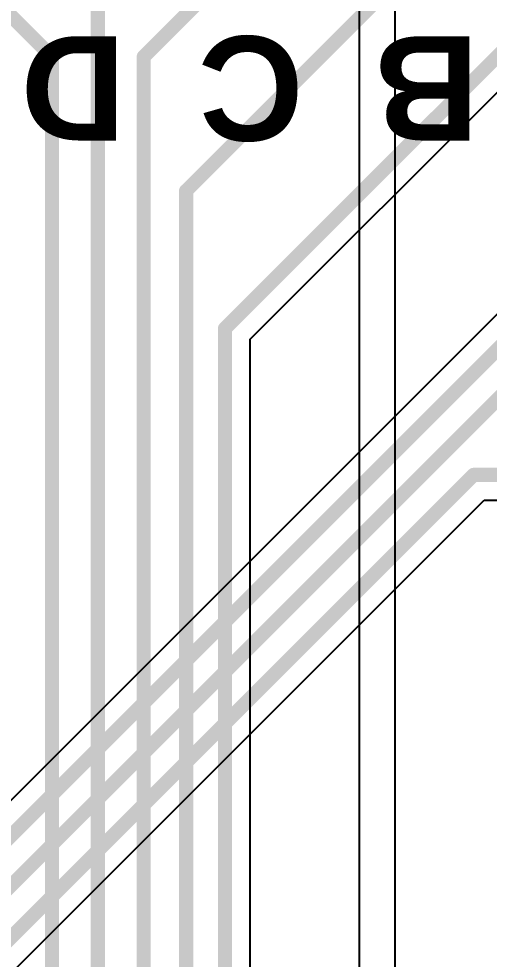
# Model space of a CAD drawing. Header units: inches. Extents: x 0 to 5032, y 0 to 5323.
# Drawn here: x 174.96 to 181.73, y 102.32 to 115.85 of the extents above; entities that cross this region are included whole.
import ezdxf

# ---------------------------------------------------------------- set-up
doc = ezdxf.new("R2010")
doc.units = ezdxf.units.IN
for name, color, linetype in [('Bottom Layer', 5, 'Continuous'), ('Layer 2', 76, 'Continuous'), ('Top Layer', 1, 'Continuous'), ('Top Overlay', 2, 'Continuous')]:
    doc.layers.add(name, color=color, linetype=linetype)
doc.styles.add('Arial_Bold', font='', dxfattribs={"height": 0.2})
doc.styles.get('Arial_Bold').set_extended_font_data('Arial', bold=True)

msp = doc.modelspace()

# ---------------------------------------------------------------- linework, layer by layer
at = {"layer": 'Bottom Layer'}
for p, q in [((182.745, 112.509), (164.772, 94.535)), ((165.6, 92.875), (181.654, 108.929)), ((181.654, 108.929), (185.786, 108.929))]:
    msp.add_line(p, q, dxfattribs=at)
for points in [[(164.922, 94.173, 0.203, 0.203, 0), (183.002, 112.253, 0.203, 0.203, 0)], [(165.132, 93.665, 0.203, 0.203, 0), (182.425, 110.957, 0.203, 0.203, 0)], [(165.344, 93.131, 0.203, 0.203, 0), (181.504, 109.292, 0.203, 0.203, 0)], [(181.504, 109.292, 0.203, 0.203, 0), (186.207, 109.292, 0.203, 0.203, 0)]]:
    msp.add_lwpolyline(points, format="xyseb", dxfattribs=at)
msp.add_lwpolyline([(181.453, 109.292, 0.102, 0.102, 1), (181.555, 109.292, 0.102, 0.102, 1)], format="xyseb", close=True, dxfattribs=at)
msp.add_lwpolyline([(181.453, 109.292, 0.102, 0.102, 1), (181.555, 109.292, 0.102, 0.102, 1)], format="xyseb", close=True, dxfattribs=at)
at = {"layer": 'Layer 2'}
for p, q in [((179.857, 129.612), (179.857, 55.093)), ((180.375, 55.093), (180.375, 129.612))]:
    msp.add_line(p, q, dxfattribs=at)
at = {"layer": 'Top Layer'}
for p, q in [((178.29, 111.246), (183.127, 116.084)), ((178.29, 73.434), (178.29, 111.246))]:
    msp.add_line(p, q, dxfattribs=at)
for points in [[(176.098, 75.193, 0.203, 0.203, 0), (176.098, 117.338, 0.203, 0.203, 0)], [(173.558, 117.188, 0.203, 0.203, 0), (175.438, 115.308, 0.203, 0.203, 0)], [(176.759, 115.308, 0.203, 0.203, 0), (178.638, 117.188, 0.203, 0.203, 0)], [(177.368, 113.378, 0.203, 0.203, 0), (181.178, 117.188, 0.203, 0.203, 0)], [(177.927, 111.397, 0.203, 0.203, 0), (183.718, 117.188, 0.203, 0.203, 0)], [(175.438, 75.741, 0.203, 0.203, 0), (175.438, 115.308, 0.203, 0.203, 0)], [(176.759, 74.646, 0.203, 0.203, 0), (176.759, 115.308, 0.203, 0.203, 0)], [(177.368, 73.96, 0.203, 0.203, 0), (177.368, 113.378, 0.203, 0.203, 0)], [(177.927, 73.434, 0.203, 0.203, 0), (177.927, 111.397, 0.203, 0.203, 0)]]:
    msp.add_lwpolyline(points, format="xyseb", dxfattribs=at)
for points in [[(175.387, 115.308, 0.102, 0.102, 1), (175.489, 115.308, 0.102, 0.102, 1)], [(175.387, 115.308, 0.102, 0.102, 1), (175.489, 115.308, 0.102, 0.102, 1)], [(176.708, 115.308, 0.102, 0.102, 1), (176.809, 115.308, 0.102, 0.102, 1)], [(176.708, 115.308, 0.102, 0.102, 1), (176.809, 115.308, 0.102, 0.102, 1)], [(177.317, 113.378, 0.102, 0.102, 1), (177.419, 113.378, 0.102, 0.102, 1)], [(177.317, 113.378, 0.102, 0.102, 1), (177.419, 113.378, 0.102, 0.102, 1)], [(177.876, 111.397, 0.102, 0.102, 1), (177.978, 111.397, 0.102, 0.102, 1)], [(177.876, 111.397, 0.102, 0.102, 1), (177.978, 111.397, 0.102, 0.102, 1)]]:
    msp.add_lwpolyline(points, format="xyseb", close=True, dxfattribs=at)

# ---------------------------------------------------------------- texts
at = {"layer": 'Top Overlay', "style": 'Arial_Bold'}
for s, p in [('D', (176.5, 115.602)), ('C', (179.056, 115.602)), ('B', (181.58, 115.602))]:
    msp.add_text(s, height=1.5, rotation=180, dxfattribs=at).set_placement(p)

doc.saveas('drawing.dxf')
